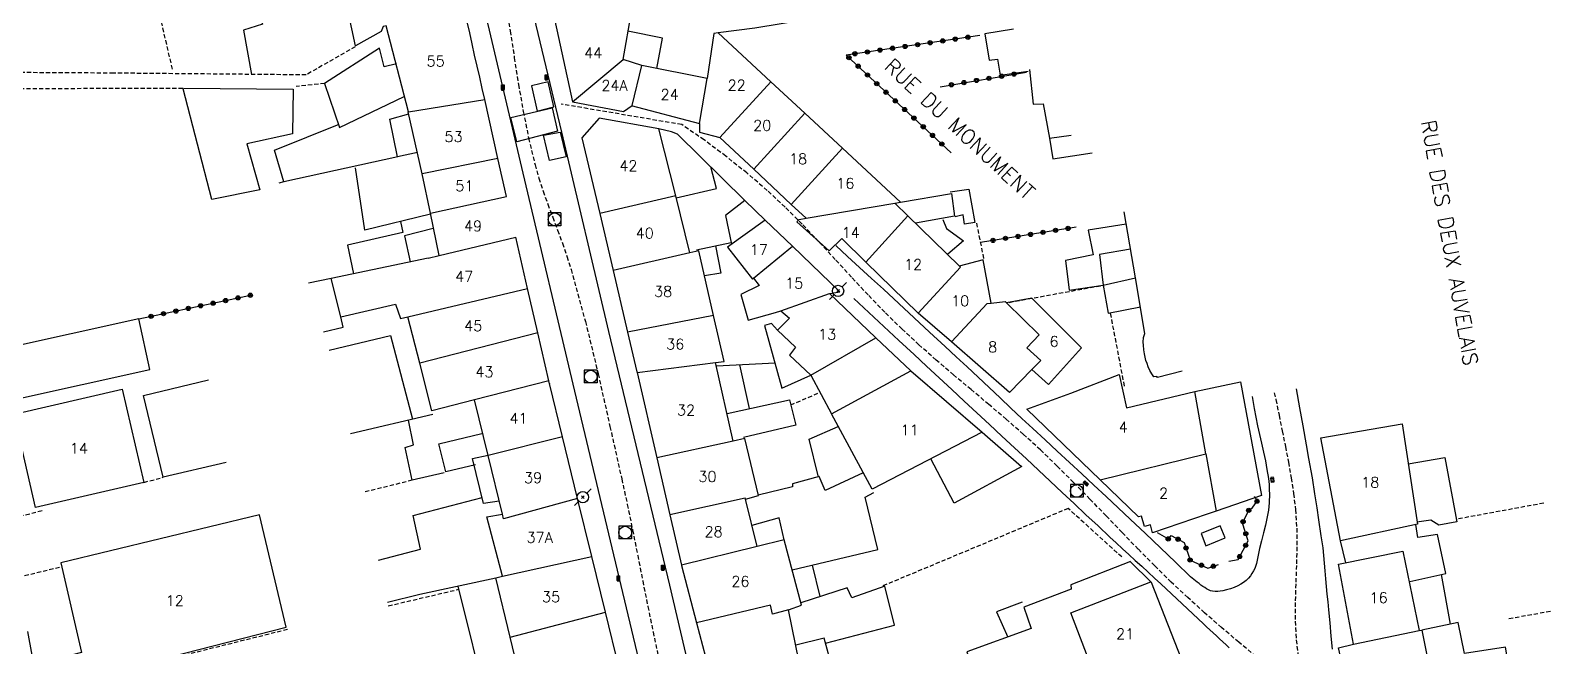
# Model space of a CAD drawing. Header units: millimetres. Extents: x 168000 to 169000, y 125998 to 127000.
# Drawn here: x 168674.3 to 168854.1, y 126363.7 to 126436.5 of the extents above; entities that cross this region are included whole.
import ezdxf
from ezdxf.enums import TextEntityAlignment as Align

# ---------------------------------------------------------------- set-up
doc = ezdxf.new("R2010")
doc.units = ezdxf.units.MM
doc.linetypes.add('DASHED', pattern=[0.75, 0.5, -0.25])
doc.layers.get('0').update_dxf_attribs({"linetype": 'CONTINUOUS'})
for name, color, linetype in [('W0001', 6, 'DASHED'), ('W0014', 7, 'CONTINUOUS'), ('W0015', 2, 'CONTINUOUS'), ('W0020', 2, 'CONTINUOUS'), ('W0070', 7, 'DASHED'), ('W0101', 7, 'CONTINUOUS'), ('W0104', 1, 'CONTINUOUS'), ('W0112', 1, 'DASHED'), ('W0323', 7, 'CONTINUOUS'), ('W0401', 7, 'CONTINUOUS'), ('W0420', 7, 'CONTINUOUS'), ('W0473', 7, 'CONTINUOUS'), ('W0989', 7, 'CONTINUOUS'), ('W0991', 7, 'CONTINUOUS'), ('W1102', 7, 'CONTINUOUS')]:
    doc.layers.add(name, color=color, linetype=linetype)
doc.styles.get("Standard").update_dxf_attribs({"font": 'romans.shx', "width": 0.85})

# ---------------------------------------------------------------- blocks, each defined once
blk = doc.blocks.new('T401')
for p, q in [((-0.3, 0.3), (0, 0.3)), ((-0.3, -0.25), (-0.3, 0.3)), ((-0.3, 0.15), (0, 0.15)), ((-0.3, 0), (0, 0)), ((0, 0.3), (0, -0.25)), ((-0.3, -0.15), (0, -0.15)), ((-0.3, -0.25), (-0.3, -0.3)), ((-0.3, -0.3), (0, -0.3)), ((0, -0.3), (0, -0.25))]:
    blk.add_line(p, q)
blk = doc.blocks.new('T420')
for p, q in [((0.75, 0.75), (-0.75, 0.75)), ((-0.75, 0.75), (-0.75, -0.75)), ((0.75, 0.75), (0.75, -0.75)), ((0.75, -0.75), (-0.75, -0.75))]:
    blk.add_line(p, q)
blk.add_ellipse((0, 0), major_axis=(-0.53, 0.53), ratio=1, start_param=3.926991, end_param=10.210176)
blk = doc.blocks.new('T473')
for p, q in [((-0.166667, 0.166667), (0.166667, -0.166667)), ((-0.166667, -0.166667), (0.166667, 0.166667)), ((0.500001, 0.500001), (1.000002, 1.000002)), ((-1.000002, -1.000002), (-0.500001, -0.500001))]:
    blk.add_line(p, q)
blk.add_ellipse((0, 0), major_axis=(0.471405, 0.471405), ratio=1, start_param=5.4977871438, end_param=11.780972451)
blk = doc.blocks.new('t323o')
at = {"color": 0, "linetype": 'Continuous'}
for radius in [0.25, 0.15]:
    blk.add_circle((0, 0), radius, dxfattribs=at)

msp = doc.modelspace()

# ---------------------------------------------------------------- linework, layer by layer
at = {"layer": 'W0001'}
for points in [[(168730.57, 126439.62), (168731.07, 126436.45), (168731.55, 126433.27), (168732.05, 126430.09), (168732.61, 126426.92), (168733.24, 126423.76), (168734, 126420.63), (168734.45, 126419.05), (168734.96, 126417.49), (168735.51, 126415.95), (168736.09, 126414.41), (168736.67, 126412.89), (168737.24, 126411.35), (168737.78, 126409.8), (168738.27, 126408.24), (168739.95, 126402.1), (168741.46, 126395.91), (168742.86, 126389.7), (168744.25, 126383.49), (168744.91, 126380.48), (168745.53, 126377.47), (168746.14, 126374.45), (168746.74, 126371.43), (168747.34, 126368.41), (168747.96, 126365.4), (168748.6, 126362.38)], [(168819.28, 126362.48), (168817.23, 126364.2), (168815.2, 126365.92), (168813.18, 126367.68), (168811.2, 126369.46), (168809.25, 126371.29), (168807.29, 126373.22), (168805.35, 126375.17), (168803.44, 126377.15), (168801.54, 126379.13), (168799.63, 126381.11), (168797.7, 126383.07), (168795.75, 126385.01), (168793.77, 126386.92), (168791.77, 126388.75), (168789.73, 126390.54), (168787.66, 126392.29), (168785.58, 126394.04), (168783.51, 126395.78), (168781.44, 126397.54), (168779.41, 126399.34), (168777.42, 126401.18), (168775.37, 126403.18), (168773.39, 126405.23), (168771.44, 126407.32), (168769.51, 126409.43), (168767.57, 126411.53), (168765.6, 126413.6), (168763.57, 126415.62), (168761.47, 126417.57), (168759.05, 126419.65), (168756.56, 126421.64), (168753.99, 126423.55), (168751.36, 126425.36)], [(168821.43, 126393.68), (168821.62, 126392.86), (168821.99, 126391.01), (168822.37, 126389.17), (168822.74, 126387.32), (168823.1, 126385.47), (168823.43, 126383.61), (168823.71, 126381.75), (168823.93, 126379.87), (168824.08, 126377.67), (168824.1, 126375.47), (168824.05, 126373.27), (168823.96, 126371.08), (168823.9, 126368.88), (168823.9, 126366.67), (168824.02, 126364.46), (168824.29, 126362.26), (168825.37, 126357.29)]]:
    msp.add_lwpolyline(points, dxfattribs=at)
at = {"layer": 'W0014'}
for points in [[(168774.8, 126266.17), (168768.64, 126292.2), (168764.34, 126310.1), (168760.39, 126326.68), (168752.99, 126357.98), (168749.95, 126370.92), (168742.71, 126400.9), (168737.16, 126424.49), (168732.99, 126441.93), (168730.08, 126454.6), (168728.62, 126461.96), (168726.26, 126476.58), (168726.02, 126479.69)], [(168727.11, 126442.74), (168732.57, 126419.64), (168738.68, 126393.88), (168743.1, 126375.34), (168748.38, 126353.23), (168758.2, 126311.8), (168763.82, 126288.02), (168768.02, 126270.37), (168770.13, 126270.83), (168774.07, 126254.33), (168771.94, 126253.88), (168772.85, 126249.93), (168775.28, 126239.87), (168775.7, 126237.56), (168775.77, 126234.74), (168775.28, 126232.98), (168772.64, 126225.79), (168771.47, 126223.08), (168769.45, 126220.38), (168767.15, 126218.12), (168765.18, 126216.62), (168763.54, 126215.44), (168761.45, 126216.38), (168761.04, 126216.06)], [(168811.5, 126371.93), (168809.74, 126373.65), (168807.96, 126375.35), (168806.19, 126377.05), (168804.4, 126378.74), (168802.97, 126380.08), (168801.53, 126381.42), (168800.09, 126382.76), (168798.65, 126384.09), (168797.21, 126385.43), (168795.77, 126386.76), (168794.33, 126388.1), (168792.89, 126389.43), (168791.59, 126390.65), (168790.29, 126391.86), (168788.99, 126393.07), (168787.69, 126394.29), (168786.39, 126395.5), (168785.1, 126396.72), (168783.8, 126397.93), (168782.5, 126399.14), (168780.67, 126400.83), (168778.85, 126402.52), (168777.03, 126404.21), (168775.2, 126405.9), (168773.79, 126407.19), (168772.38, 126408.49), (168770.97, 126409.78), (168769.56, 126411.07)], [(168771.7, 126404.81), (168773.48, 126403.16), (168775.26, 126401.5), (168777.04, 126399.85), (168778.82, 126398.2), (168780.31, 126396.82), (168781.8, 126395.45), (168783.28, 126394.07), (168784.77, 126392.69), (168786.25, 126391.32), (168787.74, 126389.94), (168789.22, 126388.56), (168790.7, 126387.18), (168792.12, 126385.86), (168793.53, 126384.54), (168794.94, 126383.22), (168796.35, 126381.9), (168797.75, 126380.58), (168799.16, 126379.26), (168800.58, 126377.94), (168801.99, 126376.62), (168802.74, 126375.93), (168803.49, 126375.24), (168804.24, 126374.55), (168804.99, 126373.86), (168805.75, 126373.17), (168806.5, 126372.48), (168807.25, 126371.78), (168808, 126371.09), (168808.63, 126370.5), (168809.26, 126369.91), (168809.89, 126369.32), (168810.52, 126368.73), (168811.15, 126368.14), (168811.78, 126367.54), (168812.41, 126366.95), (168813.04, 126366.36), (168813.43, 126366.01), (168813.81, 126365.65), (168814.19, 126365.3), (168814.58, 126364.95), (168814.96, 126364.6), (168815.34, 126364.24), (168815.72, 126363.88), (168816.1, 126363.52)], [(168818.81, 126393.22), (168819.03, 126391.83), (168819.24, 126390.79), (168819.46, 126389.76), (168819.69, 126388.73), (168819.92, 126387.7), (168820.15, 126386.67), (168820.37, 126385.64), (168820.56, 126384.6), (168820.73, 126383.55), (168820.77, 126383.2), (168820.81, 126382.84), (168820.83, 126382.49), (168820.84, 126382.13), (168820.85, 126381.76), (168820.85, 126381.39), (168820.83, 126381.02), (168820.81, 126380.65), (168820.77, 126380.23), (168820.73, 126379.81), (168820.67, 126379.4), (168820.6, 126378.99), (168820.4, 126378.04), (168820.17, 126377.11), (168819.93, 126376.18), (168819.69, 126375.25), (168819.57, 126374.67), (168819.45, 126374.08), (168819.31, 126373.49), (168819.11, 126372.92), (168818.97, 126372.61), (168818.79, 126372.31), (168818.6, 126372.03), (168818.37, 126371.76), (168818.09, 126371.49), (168817.79, 126371.25), (168817.47, 126371.04), (168817.13, 126370.85), (168816.7, 126370.66), (168816.25, 126370.5), (168815.79, 126370.38), (168815.33, 126370.28), (168815.04, 126370.23), (168814.74, 126370.19), (168814.44, 126370.18), (168814.14, 126370.21), (168813.89, 126370.28), (168813.65, 126370.38), (168813.42, 126370.51), (168813.2, 126370.64), (168812.97, 126370.79), (168812.75, 126370.95), (168812.54, 126371.12), (168812.32, 126371.29), (168812.11, 126371.45), (168811.91, 126371.61), (168811.7, 126371.77), (168811.5, 126371.93)], [(168828.33, 126363.35), (168828.17, 126364.91), (168828.03, 126366.47), (168827.88, 126368.03), (168827.79, 126368.95), (168827.7, 126369.86), (168827.62, 126370.78), (168827.53, 126371.7), (168827.45, 126372.61), (168827.37, 126373.53), (168827.28, 126374.45), (168827.2, 126375.36), (168826.96, 126376.75), (168826.69, 126378.67), (168826.5, 126380.06), (168826.24, 126381.71), (168825.93, 126383.61), (168825.52, 126385.9), (168825.23, 126387.52), (168824.83, 126389.75), (168824.44, 126391.9), (168824.04, 126394.15)], [(168674.53, 126362.67), (168674.02, 126365.45)]]:
    msp.add_lwpolyline(points, dxfattribs=at)
at = {"layer": 'W0015'}
for points in [[(168734.27, 126426.94), (168736.22, 126427.45), (168735.55, 126430.41), (168733.58, 126429.93)], [(168736.97, 126424.49), (168737.7, 126421.57), (168735.73, 126421.11), (168735.02, 126424.1)]]:
    msp.add_lwpolyline(points, close=True, dxfattribs=at)
at = {"layer": 'W0020'}
msp.add_lwpolyline([(168731.83, 126423.33), (168731.14, 126426.21), (168736.03, 126427.33), (168736.66, 126424.58)], close=True, dxfattribs=at)
at = {"layer": 'W0070'}
msp.add_lwpolyline([(168751.36, 126425.36), (168737.1, 126427.79)], dxfattribs=at)
at = {"layer": 'W0101'}
for points in [[(168716.38, 126437.05), (168716.02, 126436.95), (168715.81, 126436.39), (168712.77, 126434.66), (168710.48, 126445.3), (168712.38, 126445.91), (168711.48, 126449.92), (168712.72, 126450.16)], [(168735.9, 126439.64), (168738.44, 126428.04)], [(168728.05, 126428.33), (168727.75, 126429.64), (168727.46, 126430.96), (168727.16, 126432.27), (168726.86, 126433.58), (168726.57, 126434.9), (168726.27, 126436.21), (168725.97, 126437.53), (168725.67, 126438.84)], [(168744.44, 126433.06), (168745.41, 126438.64)], [(168719.05, 126426.89), (168716.38, 126437.05)], [(168755.65, 126436.2), (168755.13, 126436.14), (168754.34, 126430.82)], [(168755.65, 126436.2), (168761.87, 126430.44)], [(168746.62, 126432.35), (168744.44, 126433.06)], [(168754.34, 126430.82), (168746.62, 126432.35)], [(168761.87, 126430.44), (168765.9, 126426.7)], [(168729.61, 126421.37), (168728.05, 126428.33)], [(168738.44, 126428.04), (168744.47, 126426.9), (168745.5, 126427.63)], [(168745.38, 126427.64), (168753.46, 126425.5)], [(168720.66, 126419.54), (168719.01, 126426.89), (168719.05, 126426.89)], [(168748.66, 126424.86), (168741.57, 126426.13), (168739.55, 126423.8)], [(168753.46, 126425.5), (168753.46, 126424.46), (168755.86, 126423.85)], [(168765.9, 126426.7), (168770.36, 126422.57)], [(168739.55, 126423.8), (168741.66, 126414.87)], [(168750.64, 126416.94), (168748.65, 126424.86)], [(168755.86, 126423.85), (168755.86, 126423.85), (168759.87, 126420.09)], [(168770.36, 126422.57), (168777.22, 126416.2)], [(168730.63, 126416.88), (168729.61, 126421.37), (168729.61, 126421.37)], [(168759.87, 126420.09), (168764.31, 126415.94)], [(168721.62, 126414.89), (168720.66, 126419.54)], [(168752.32, 126410.21), (168750.64, 126416.94)], [(168776.55, 126416.09), (168777.22, 126416.2)], [(168722.65, 126409.9), (168721.62, 126414.89)], [(168741.66, 126414.87), (168743.25, 126408.12)], [(168764.31, 126415.94), (168766.08, 126414.29)], [(168776.55, 126416.09), (168778.1, 126414.57)], [(168778.1, 126414.57), (168784.16, 126408.66)], [(168805.02, 126407.25), (168803.67, 126415.05)], [(168761.23, 126414.07), (168756.77, 126410.89), (168759.73, 126407.11), (168759.85, 126407.2)], [(168764.44, 126410.99), (168761.23, 126414.07)], [(168770.27, 126411.91), (168768.77, 126410.43), (168764.98, 126413.87), (168765.22, 126414.14), (168766.08, 126414.29)], [(168733.11, 126405.99), (168731.71, 126412.08)], [(168768.85, 126405.4), (168770.06, 126405.61), (168764.44, 126410.99)], [(168773.13, 126409.12), (168770.27, 126411.91)], [(168721.38, 126409.59), (168709.89, 126407.19)], [(168721.38, 126409.59), (168722.65, 126409.9)], [(168755.12, 126402.79), (168753.37, 126410.45), (168752.32, 126410.21)], [(168779.31, 126403.09), (168773.13, 126409.12)], [(168787.94, 126404.27), (168786.98, 126409.38), (168784.16, 126408.65)], [(168743.25, 126408.12), (168744.95, 126400.85)], [(168806.12, 126400.69), (168805.02, 126407.25)], [(168711.02, 126402.65), (168709.89, 126407.19)], [(168734.32, 126400.75), (168733.12, 126405.99), (168733.12, 126405.98), (168733.11, 126405.99)], [(168759.85, 126407.2), (168760.51, 126406.35), (168758.34, 126405.28), (168759.21, 126402.24), (168762.45, 126403.15), (168763.06, 126403.37)], [(168711.02, 126402.65), (168717.51, 126404.16), (168718.1, 126402.46)], [(168774.31, 126400.16), (168768.84, 126405.4)], [(168787.94, 126404.27), (168789.61, 126404.47), (168789.77, 126404.32)], [(168792.75, 126396.42), (168794.74, 126394.64), (168798.62, 126398.97), (168792.75, 126404.84), (168789.77, 126404.32)], [(168718.1, 126402.46), (168718.97, 126402.66)], [(168720.37, 126397.19), (168718.97, 126402.66)], [(168755.36, 126397.24), (168756.35, 126397.37), (168755.12, 126402.79)], [(168763.06, 126403.37), (168764.11, 126402.48), (168762.67, 126401.09), (168764.81, 126399.05), (168764.09, 126398.1), (168766.6, 126395.76)], [(168783.25, 126399.71), (168779.31, 126403.09)], [(168735.63, 126395.07), (168734.32, 126400.75)], [(168744.95, 126400.85), (168746.05, 126396.16)], [(168766.6, 126395.76), (168774.31, 126400.16)], [(168807.19, 126395.54), (168806.93, 126395.92), (168806.72, 126396.31), (168806.53, 126396.72), (168806.38, 126397.14), (168806.25, 126397.49), (168806.15, 126397.87), (168806.06, 126398.28), (168806.01, 126398.74), (168805.95, 126399.3), (168805.92, 126399.65), (168805.95, 126400.2), (168806.12, 126400.69)], [(168790.12, 126393.71), (168783.25, 126399.71)], [(168726.85, 126392.83), (168721.81, 126391.54), (168720.37, 126397.19)], [(168757.43, 126387.97), (168755.36, 126397.24)], [(168737.24, 126388.48), (168735.7, 126394.75), (168735.7, 126394.74), (168735.63, 126395.07)], [(168746.05, 126396.16), (168746.07, 126396.05)], [(168746.07, 126396.05), (168748.39, 126385.99)], [(168786.88, 126389), (168773.86, 126382.27), (168769.05, 126391.17), (168778.43, 126396.28)], [(168778.43, 126396.28), (168786.88, 126389)], [(168792.75, 126396.42), (168790.12, 126393.71)], [(168792.16, 126391.75), (168797.38, 126393.62), (168803.1, 126395.82), (168803.96, 126391.9), (168812.02, 126393.81)], [(168810.54, 126396.22), (168807.61, 126395.46), (168807.55, 126395.61), (168807.19, 126395.54)], [(168728.46, 126386.24), (168726.85, 126392.83)], [(168813.35, 126386.46), (168812.02, 126393.81)], [(168800.83, 126383.4), (168792.16, 126391.75)], [(168826.93, 126388.36), (168836.55, 126390), (168838.36, 126378.16), (168829.27, 126376.18)], [(168739.04, 126381.18), (168737.24, 126388.48)], [(168758.88, 126381.08), (168760.41, 126381.52), (168758.82, 126388.28), (168757.43, 126387.97)], [(168829.27, 126376.18), (168826.93, 126388.36)], [(168730.15, 126379.33), (168728.46, 126386.24)], [(168748.39, 126385.99), (168749.94, 126379.26)], [(168813.35, 126386.46), (168814.56, 126379.69)], [(168814.56, 126379.69), (168813.49, 126379.33), (168807.03, 126377.13), (168806.79, 126378.05), (168806.09, 126377.87), (168805.74, 126379.1), (168805.38, 126379.02), (168800.83, 126383.4)], [(168740.72, 126374.33), (168739.04, 126381.18), (168739.04, 126381.18), (168739.04, 126381.18)], [(168760.26, 126375.49), (168758.88, 126381.08)], [(168730.16, 126371.99), (168728.3, 126378.99), (168730.15, 126379.33)], [(168749.95, 126379.26), (168751.32, 126373.28)], [(168763.98, 126368.03), (168765.51, 126368.58), (168763.46, 126376.28), (168760.26, 126375.49)], [(168829.02, 126373.41), (168836.65, 126374.96), (168838.57, 126365.56)], [(168742.34, 126367.74), (168740.72, 126374.33), (168740.72, 126374.32), (168740.72, 126374.33)], [(168751.33, 126373.26), (168753.11, 126366.49)], [(168830.81, 126363.95), (168829.02, 126373.41)], [(168731.06, 126364.78), (168729.35, 126371.81), (168730.16, 126371.99)], [(168800.67, 126359.01), (168797.36, 126367.65), (168806.81, 126371.33)], [(168810.83, 126361.21), (168806.9, 126371.25)], [(168743.96, 126361.13), (168742.34, 126367.74)], [(168765.63, 126359.89), (168763.98, 126368.03)], [(168753.11, 126366.49), (168754.17, 126362.46), (168754.17, 126362.47)], [(168743.96, 126361.13), (168732.77, 126357.76), (168731.06, 126364.78)], [(168838.57, 126365.56), (168838.88, 126365.62), (168841.29, 126353.61), (168841.24, 126353.6), (168841.19, 126353.59), (168841.14, 126353.58), (168841.09, 126353.57)], [(168831.71, 126351.73), (168829.02, 126363.52), (168830.81, 126363.95)]]:
    msp.add_lwpolyline(points, dxfattribs=at)
for points in [[(168674.94, 126380.11), (168672.38, 126391.15), (168685.16, 126394.11), (168687.73, 126383.08)], [(168675.35, 126359.96), (168677.14, 126358.96), (168704.58, 126365.95), (168701.42, 126379.23), (168677.92, 126373.56), (168680.36, 126362.99), (168676.4, 126361.95)]]:
    msp.add_lwpolyline(points, close=True, dxfattribs=at)
at = {"layer": 'W0104'}
for points in [[(168770.24, 126452.19), (168780.26, 126453.48), (168781.51, 126445.43), (168778.23, 126444.77), (168778.91, 126439.87), (168760.01, 126436.76), (168755.65, 126436.2)], [(168706.26, 126443.74), (168707.04, 126441.01), (168700.93, 126439.6), (168701.75, 126437.25), (168699.51, 126436.52), (168700.47, 126431.3)], [(168748.4, 126432), (168749.07, 126435.6), (168744.96, 126436.4)], [(168790.57, 126436.63), (168787.21, 126436.08), (168787.7, 126432.99), (168788.71, 126433.12), (168789.02, 126431.21), (168792.34, 126431.67)], [(168717.61, 126432.55), (168716.17, 126432.19), (168715.62, 126434.4), (168709.12, 126430.24), (168710.88, 126425.04), (168718.54, 126428.68)], [(168792.46, 126431.89), (168792.92, 126427.79), (168794.11, 126427.81), (168794.83, 126423.78), (168797.42, 126424.1)], [(168692.41, 126429.67), (168705.41, 126429.57), (168705.31, 126424.29), (168699.91, 126423.11), (168701.44, 126417.64), (168695.78, 126416.5), (168692.39, 126429.61)], [(168717.77, 126421.57), (168704.3, 126418.59), (168703.19, 126422.36), (168710.83, 126425.43)], [(168720.1, 126422.05), (168717.72, 126421.56), (168716.82, 126426.01), (168719.07, 126426.64)], [(168758.8, 126416.38), (168750.83, 126424.24), (168750.15, 126424.53), (168748.66, 126424.86)], [(168794.83, 126423.78), (168795.22, 126421.31), (168799.9, 126422.03)], [(168721.64, 126414.8), (168713.86, 126412.89), (168712.78, 126420.27)], [(168750.69, 126416.71), (168755.48, 126417.82), (168754.78, 126420.36)], [(168758.8, 126416.38), (168756.54, 126414.64), (168757.25, 126411.23)], [(168761.23, 126414.07), (168758.8, 126416.38)], [(168777.22, 126416.2), (168783.27, 126417.24), (168783.61, 126414.55), (168778.99, 126413.71)], [(168783.11, 126417.44), (168785.3, 126417.75), (168786, 126413.78), (168784.79, 126413.58), (168784.64, 126414.69), (168783.69, 126414.46)], [(168718.1, 126413.91), (168718.36, 126412.63), (168711.81, 126411.12), (168712.53, 126407.74)], [(168721.97, 126413.07), (168718.55, 126412.23), (168719.24, 126409.14)], [(168782.24, 126414.14), (168782.68, 126413.09), (168784.69, 126411.61), (168782.83, 126410.06)], [(168803.93, 126413.58), (168799.42, 126412.88), (168800, 126409.99)], [(168731.71, 126412.08), (168731.71, 126412.08)], [(168753.08, 126410.57), (168757.21, 126411.43)], [(168755.33, 126411.04), (168755.97, 126407.82), (168754.05, 126407.48)], [(168800, 126409.99), (168796.73, 126409.3), (168797.16, 126405.81), (168801.2, 126406.38)], [(168804.43, 126410.63), (168800.76, 126410.02), (168801.2, 126406.38), (168805.02, 126407.25)], [(168709.89, 126407.19), (168707.21, 126406.63)], [(168801.2, 126406.38), (168801.77, 126403.1), (168805.59, 126403.81)], [(168708.98, 126400.86), (168711.32, 126401.44), (168711.02, 126402.65)], [(168762.67, 126401.09), (168761.98, 126401.84), (168761.15, 126401.61), (168763.18, 126394.2), (168766.6, 126395.76)], [(168709.65, 126398.69), (168716.89, 126400.45), (168719.49, 126390.54)], [(168778.43, 126396.28), (168774.31, 126400.16)], [(168755.45, 126396.84), (168762.39, 126397.2)], [(168759.36, 126391.81), (168758.22, 126396.98)], [(168697.48, 126385.42), (168690.04, 126383.69), (168687.7, 126393.34), (168695.38, 126395.21)], [(168766.6, 126395.76), (168769.05, 126391.17)], [(168812.02, 126393.81), (168817.42, 126394.97)], [(168817.42, 126394.97), (168819.93, 126381.52), (168814.56, 126379.69)], [(168756.71, 126391.22), (168764.08, 126392.85), (168764.83, 126389.84), (168758.67, 126388.39)], [(168721.92, 126391.1), (168712.17, 126388.83)], [(168723.26, 126384.19), (168719.48, 126383.33), (168718.66, 126387.19), (168719.64, 126387.53), (168719.03, 126390.43)], [(168767.5, 126383.85), (168766.42, 126388.19), (168769.86, 126389.67)], [(168726.96, 126385.15), (168723.45, 126384.33), (168722.62, 126387.62), (168727.71, 126388.86)], [(168786.88, 126389), (168791.55, 126384.96)], [(168729.77, 126380.88), (168727.92, 126380.59), (168726.59, 126385.9), (168728.45, 126386.3)], [(168791.56, 126384.96), (168783.57, 126380.63), (168780.79, 126385.85)], [(168837.28, 126385.26), (168841.58, 126386.02), (168843, 126378.4), (168840.88, 126378.01), (168839.95, 126378.62), (168838.3, 126378.37)], [(168772.82, 126384.2), (168768.32, 126382.14), (168767.6, 126383.76), (168764.43, 126382.9), (168764.46, 126382.56), (168760.4, 126381.57)], [(168715.47, 126373.88), (168720.44, 126375.2), (168719.58, 126379.15), (168727.74, 126381.31)], [(168764.4, 126372.73), (168774.56, 126375.13), (168773.04, 126381.33), (168774.08, 126381.88)], [(168763.46, 126376.28), (168762.86, 126378.9), (168759.65, 126377.97)], [(168837.46, 126371.36), (168841.72, 126372.3), (168840.73, 126376.94), (168838.39, 126376.55), (168838.17, 126378.12)], [(168829.89, 126373.59), (168829.27, 126376.18), (168829.27, 126376.18), (168829.27, 126376.18)], [(168751.32, 126373.28), (168751.33, 126373.26)], [(168767.72, 126369.58), (168766.81, 126373.3)], [(168804.41, 126373.72), (168797.36, 126370.96), (168797.39, 126370.45), (168791.79, 126368.32), (168792.67, 126365.8), (168785.06, 126363.05), (168789.26, 126350.13), (168792.32, 126351.31), (168790.94, 126355.31), (168800.67, 126359.01)], [(168806.9, 126371.25), (168804.4, 126373.72)], [(168729.37, 126371.76), (168720.36, 126369.83), (168716.57, 126368.88)], [(168841.18, 126372.19), (168842.24, 126366.33)], [(168728.43, 126356.7), (168724.9, 126370.8)], [(168768.36, 126364.07), (168776.52, 126366.2), (168775.36, 126370.81), (168771.48, 126369.44), (168770.91, 126370.63), (168765.44, 126368.83)], [(168791.62, 126368.92), (168788.58, 126367.78), (168789.91, 126364.8)], [(168849.37, 126360.13), (168848.78, 126363.6), (168843.94, 126362.85), (168843.19, 126366.54), (168838.88, 126365.62)], [(168765.62, 126359.95), (168769.17, 126361.05), (168768.19, 126364.68), (168764.85, 126363.83)]]:
    msp.add_lwpolyline(points, dxfattribs=at)
for points in [[(168664.41, 126391.12), (168688.44, 126396.42), (168687.13, 126402.4), (168663.1, 126397.1)], [(168813.35, 126375.6), (168815.61, 126376.51), (168815.03, 126377.95), (168812.77, 126377.04), (168813.35, 126375.6)]]:
    msp.add_lwpolyline(points, close=True, dxfattribs=at)
at = {"layer": 'W0112'}
for points in [[(168691.12, 126431.92), (168688.09, 126444.86), (168711.42, 126450.02)], [(168712.73, 126434.57), (168706.92, 126431.24), (168684.16, 126431.45), (168654.31, 126431.63)], [(168655.09, 126429.62), (168692.41, 126429.67)], [(168709.12, 126430.24), (168705.76, 126429.87)], [(168786.21, 126413.72), (168787.08, 126409.35)], [(168790.06, 126404.36), (168801.2, 126406.38)], [(168803.71, 126394.47), (168802.05, 126403.17)], [(168764.24, 126392.24), (168767.55, 126393.65)], [(168687.73, 126383.08), (168690.04, 126383.69)], [(168719.48, 126383.33), (168713.7, 126381.9)], [(168853.29, 126380.62), (168842.89, 126378.71)], [(168675.7, 126379.7), (168671.5, 126378.67), (168671.88, 126377.3)], [(168797.05, 126380), (168775.04, 126370.8)], [(168803.39, 126374.27), (168797.05, 126380)], [(168672.91, 126371.9), (168678.02, 126373.13)], [(168716.65, 126368.49), (168724.99, 126370.45)], [(168849.17, 126366.99), (168854.11, 126367.87)], [(168704.72, 126365.69), (168675.59, 126358.42)]]:
    msp.add_lwpolyline(points, dxfattribs=at)
at = {"layer": 'W0323'}
for points in [[(168786.62, 126435.9), (168770.79, 126433.58), (168783.2, 126422.04)], [(168781.91, 126429.85), (168781.91, 126429.85), (168792.12, 126431.58)], [(168704.3, 126418.59), (168703.7, 126418.45)], [(168797.99, 126413.26), (168786.67, 126411.44)], [(168687.13, 126402.4), (168700.54, 126405.24)], [(168816.06, 126373.76), (168817.16, 126373.98), (168818.34, 126376.19), (168817.65, 126378.27), (168818.49, 126379.94), (168818.8, 126380.05), (168819.43, 126380.94), (168819.1, 126381.4)], [(168807.59, 126377.14), (168808.95, 126376.37), (168809.22, 126376.79), (168810.77, 126375.98), (168811.48, 126373.89), (168813.58, 126372.96), (168814.84, 126373.38)]]:
    msp.add_lwpolyline(points, dxfattribs=at)
at = {"layer": 'W1102'}
for points in [[(168738.44, 126428.04), (168744.44, 126433.06)], [(168745.5, 126427.63), (168746.62, 126432.35)], [(168753.46, 126425.5), (168754.34, 126430.82)], [(168761.87, 126430.44), (168755.86, 126423.85)], [(168719.05, 126426.89), (168728.05, 126428.33)], [(168765.9, 126426.7), (168759.87, 126420.09)], [(168770.36, 126422.57), (168764.31, 126415.94)], [(168729.61, 126421.37), (168720.66, 126419.54)], [(168721.62, 126414.89), (168730.63, 126416.88)], [(168750.64, 126416.94), (168741.66, 126414.87)], [(168766.08, 126414.29), (168776.55, 126416.09)], [(168778.1, 126414.57), (168773.13, 126409.12)], [(168722.65, 126409.9), (168731.71, 126412.08)], [(168759.85, 126407.2), (168764.44, 126410.99)], [(168752.32, 126410.21), (168743.25, 126408.12)], [(168784.16, 126408.66), (168784.32, 126408.5), (168779.31, 126403.09)], [(168718.97, 126402.66), (168733.11, 126405.99)], [(168763.06, 126403.37), (168768.84, 126405.4)], [(168783.25, 126399.71), (168787.47, 126404.21), (168787.94, 126404.27)], [(168789.77, 126404.32), (168793.64, 126400.51), (168792.17, 126398.97), (168793.82, 126397.49), (168792.75, 126396.42)], [(168755.12, 126402.79), (168744.95, 126400.85)], [(168734.32, 126400.75), (168720.37, 126397.19)], [(168746.07, 126396.05), (168755.36, 126397.24)], [(168735.63, 126395.07), (168726.85, 126392.83)], [(168737.24, 126388.48), (168728.46, 126386.24)], [(168757.43, 126387.97), (168748.39, 126385.99)], [(168800.83, 126383.4), (168813.35, 126386.46)], [(168739.04, 126381.18), (168730.28, 126378.78), (168730.15, 126379.33)], [(168758.88, 126381.08), (168758.84, 126381.22), (168749.94, 126379.26)], [(168760.26, 126375.49), (168751.32, 126373.28)], [(168730.16, 126371.99), (168740.72, 126374.33)], [(168731.06, 126364.78), (168742.34, 126367.74)], [(168763.98, 126368.03), (168762.09, 126367.49), (168761.83, 126368.58), (168753.11, 126366.49)], [(168830.81, 126363.95), (168838.57, 126365.56)]]:
    msp.add_lwpolyline(points, dxfattribs=at)

# ---------------------------------------------------------------- block references
at = {"layer": 'W0323'}
for p, rotation in [((168773.31, 126433.95), 188.3281570477704), ((168774.8, 126434.17), 188.3281570477704), ((168776.28, 126434.39), 188.3281570477704), ((168777.77, 126434.6), 188.3281570477704), ((168779.25, 126434.82), 188.3281570477704), ((168780.73, 126435.04), 188.3281570477704), ((168782.22, 126435.26), 188.3281570477704), ((168783.7, 126435.47), 188.3281570477704), ((168785.19, 126435.69), 188.3281570477704), ((168771.12, 126433.28), 317.0991560588339), ((168771.83, 126433.74), 188.3281570477704), ((168772.22, 126432.26), 317.0991560588339), ((168773.32, 126431.23), 317.0991560588339), ((168784.73, 126430.33), 9.586838537871062), ((168786.21, 126430.58), 9.586838537871062), ((168787.69, 126430.83), 9.586838537871062), ((168789.17, 126431.08), 9.586838537871062), ((168790.65, 126431.33), 9.586838537871062), ((168774.41, 126430.21), 317.0991560588339), ((168775.51, 126429.19), 317.0991560588339), ((168783.25, 126430.08), 9.586838537871062), ((168776.61, 126428.17), 317.0991560588339), ((168777.71, 126427.15), 317.0991560588339), ((168778.81, 126426.13), 317.0991560588339), ((168779.91, 126425.11), 317.0991560588339), ((168781.01, 126424.09), 317.0991560588339), ((168782.11, 126423.07), 317.0991560588339), ((168792.6, 126412.39), 189.1171314769806), ((168794.08, 126412.63), 189.1171314769806), ((168795.56, 126412.87), 189.1171314769806), ((168797.04, 126413.1), 189.1171314769806), ((168788.16, 126411.68), 189.1171314769806), ((168789.64, 126411.92), 189.1171314769806), ((168791.12, 126412.15), 189.1171314769806), ((168700.33, 126405.2), 11.98207943413377), ((168691.53, 126403.33), 11.98207943413377), ((168693, 126403.64), 11.98207943413377), ((168694.46, 126403.95), 11.98207943413377), ((168695.93, 126404.26), 11.98207943413377), ((168697.4, 126404.57), 11.98207943413377), ((168698.87, 126404.89), 11.98207943413377), ((168688.59, 126402.71), 11.98207943413377), ((168690.06, 126403.02), 11.98207943413377), ((168819.38, 126380.86), 54.49278248093074), ((168817.74, 126378.44), 63.18727408555846), ((168818.41, 126379.78), 63.18727408555846), ((168808.89, 126376.4), 330.5643555614035), ((168810.05, 126376.36), 332.2384203183507), ((168818.06, 126377.02), 108.1209572127824), ((168810.99, 126375.33), 288.5664363252743), ((168818.04, 126375.64), 61.93288853265686), ((168811.47, 126373.91), 288.5664363252743), ((168812.82, 126373.29), 336.2979101188086), ((168814.22, 126373.17), 18.14799406258243), ((168817.34, 126374.32), 61.93288853265686)]:
    msp.add_blockref('t323o', p, dxfattribs=dict(at, rotation=rotation))
at = {"layer": 'W0401'}
for p in [(168735.49, 126430.96), (168730.33, 126429.75), (168749.27, 126372.99), (168744, 126371.73)]:
    msp.add_blockref('T401', p, dxfattribs=at)
for p, rotation in [((168799.24, 126383.07), 47.21585828033488), ((168821.05, 126383.35), 186.8228212171311)]:
    msp.add_blockref('T401', p, dxfattribs=dict(at, rotation=rotation))
at = {"layer": 'W0420'}
for p in [(168736.31, 126414.17), (168740.58, 126395.59), (168798.06, 126382.07), (168744.66, 126377.15)]:
    msp.add_blockref('T420', p, dxfattribs=at)
at = {"layer": 'W0473'}
for p in [(168769.84, 126405.71), (168739.65, 126381.33)]:
    msp.add_blockref('T473', p, dxfattribs=at)

# ---------------------------------------------------------------- texts
at = {"layer": 'W0989'}
for s, rotation, p in [('RUE DU MONUMENT ', 317.0943, (168775.17, 126432.08)), ('RUE DES DEUX AUVELAIS ', 279.9765, (168838.77, 126425.71))]:
    msp.add_text(s, height=1.75, rotation=rotation, dxfattribs=at).set_placement(p)
at = {"layer": 'W0991'}
for s, p in [('44', (168740.88, 126433.84)), ('55', (168722.25, 126432.87)), ('24A', (168743.4, 126429.98)), ('22', (168757.85, 126430.03)), ('24', (168749.92, 126428.93)), ('20', (168760.87, 126425.27)), ('53', (168724.36, 126423.94)), ('18', (168765.11, 126421.32)), ('42', (168745.04, 126420.5)), ('51', (168725.65, 126418.13)), ('16', (168770.7, 126418.43)), ('49', (168726.67, 126413.39)), ('40', (168746.97, 126412.53)), ('14', (168771.34, 126412.6)), ('17', (168760.47, 126410.59)), ('12', (168778.71, 126408.83)), ('47', (168725.62, 126407.41)), ('15', (168764.65, 126406.62)), ('38', (168749.15, 126405.65)), ('10', (168784.28, 126404.54)), ('45', (168726.69, 126401.59)), ('36', (168750.58, 126399.42)), ('13', (168768.54, 126400.58)), ('6', (168795.38, 126399.74)), ('8', (168788.12, 126399.09)), ('43', (168728.01, 126396.14)), ('41', (168732.05, 126390.65)), ('32', (168751.86, 126391.62)), ('11', (168778.31, 126389.27)), ('4', (168803.57, 126389.61)), ('14', (168680.05, 126387.11)), ('39', (168733.77, 126383.63)), ('30', (168754.39, 126383.77)), ('2', (168808.34, 126381.8)), ('18', (168832.78, 126383.09)), ('37A', (168734.55, 126376.58)), ('28', (168755.12, 126377.25)), ('26', (168758.29, 126371.38)), ('12', (168691.39, 126369.1)), ('35', (168735.9, 126369.56)), ('16', (168833.77, 126369.45)), ('21', (168803.79, 126365.17))]:
    msp.add_text(s, height=1.25, dxfattribs=at).set_placement(p, align=Align.MIDDLE_CENTER)

doc.saveas('drawing.dxf')
